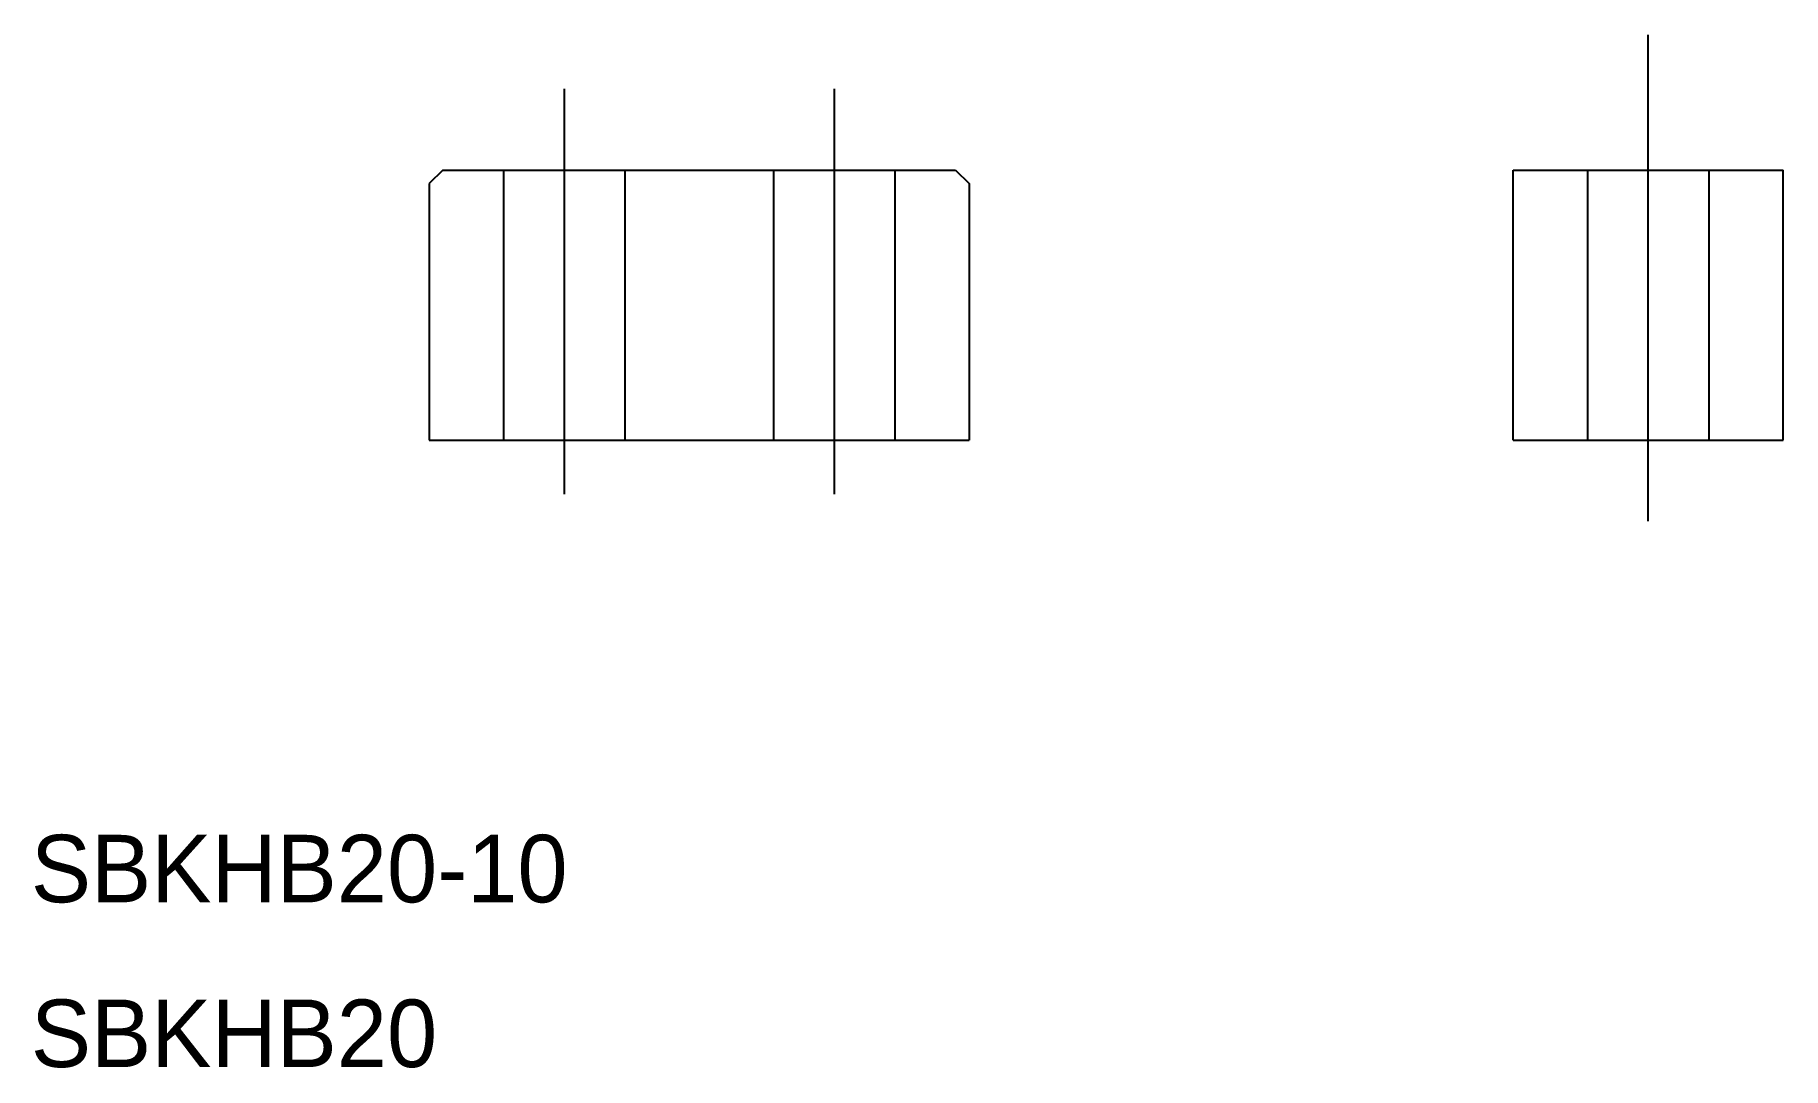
# Model space of a CAD drawing. Extents: x 499.6 to 564.3, y 433.1 to 471.3.
import ezdxf

# ---------------------------------------------------------------- set-up
doc = ezdxf.new("R2010")
doc.units = 0
doc.linetypes.add('CENTER', pattern=[50.8, 31.75, -6.35, 6.35, -6.35])
doc.linetypes.add('DASHED', pattern=[19.05, 12.7, -6.35])
doc.layers.get('0').update_dxf_attribs({"linetype": 'CONTINUOUS'})
doc.layers.add('CENTER', color=1, linetype='CENTER')

msp = doc.modelspace()

# ---------------------------------------------------------------- linework, layer by layer
at = {"color": 7, "linetype": 'CONTINUOUS'}
for p, q in [((514.671, 466.348), (514.171, 465.848)), ((514.671, 466.348), (533.671, 466.348)), ((533.671, 466.348), (534.171, 465.848)), ((554.321, 456.348), (554.321, 466.348)), ((554.321, 466.348), (564.321, 466.348)), ((564.321, 456.348), (564.321, 466.348)), ((514.171, 465.848), (514.171, 456.348)), ((534.171, 465.848), (534.171, 456.348)), ((514.171, 456.348), (534.171, 456.348)), ((554.321, 456.348), (564.321, 456.348))]:
    msp.add_line(p, q, dxfattribs=at)
at = {"color": 3, "linetype": 'DASHED'}
for p, q in [((516.921, 466.348), (516.921, 456.348)), ((521.421, 466.348), (521.421, 456.348)), ((526.921, 466.348), (526.921, 456.348)), ((531.421, 466.348), (531.421, 456.348)), ((557.071, 466.348), (557.071, 456.348)), ((561.571, 466.348), (561.571, 456.348))]:
    msp.add_line(p, q, dxfattribs=at)
at = {"layer": 'CENTER', "color": 1, "linetype": 'CENTER'}
for p, q in [((559.321, 453.348), (559.321, 471.348)), ((519.171, 469.348), (519.171, 454.348)), ((529.171, 469.348), (529.171, 454.348))]:
    msp.add_line(p, q, dxfattribs=at)

# ---------------------------------------------------------------- texts
at = {"color": 7, "linetype": 'CONTINUOUS'}
for s, p in [('SBKHB20-10', (499.412, 439.231)), ('SBKHB20', (499.412, 433.131))]:
    msp.add_text(s, height=2.5, dxfattribs=at).set_placement(p)

doc.saveas('drawing.dxf')
